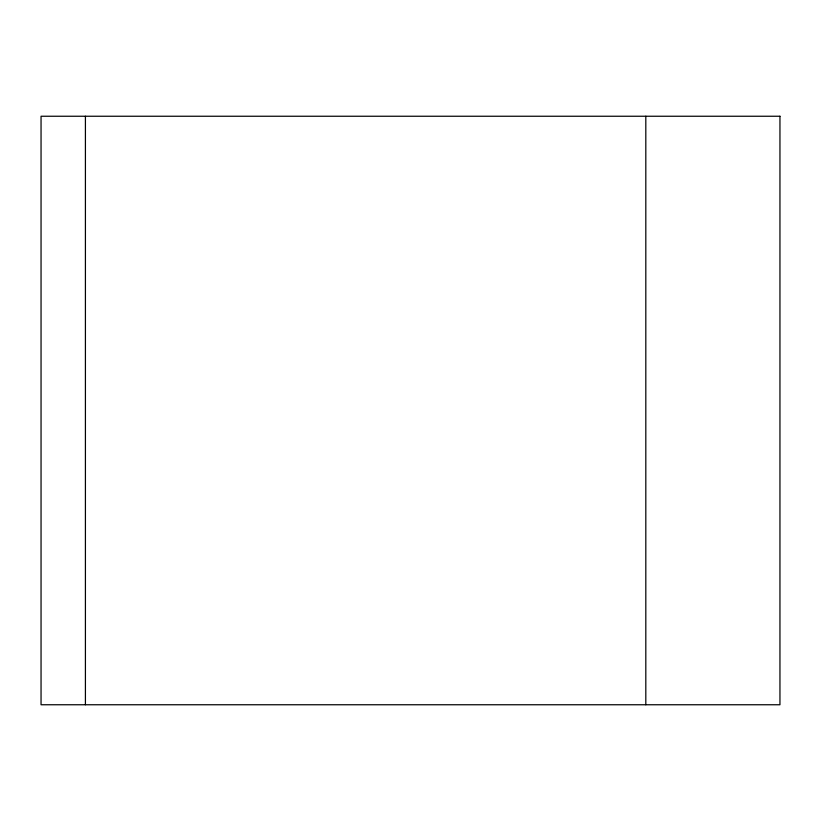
<?xml version="1.0" encoding="UTF-8"?>
<svg xmlns="http://www.w3.org/2000/svg" width="821" height="821" viewBox="0 0 821 821"><rect width="100%" height="100%" fill="white"/><g stroke="black" fill="none" stroke-linecap="round" stroke-linejoin="round"><path stroke-width="1.23" d="M645.809 116.243L645.809 704.757M85.415 116.243L85.415 704.757M779.95 116.243L41.05 116.243L41.05 704.757L779.95 704.757L779.95 116.243"/></g></svg>
